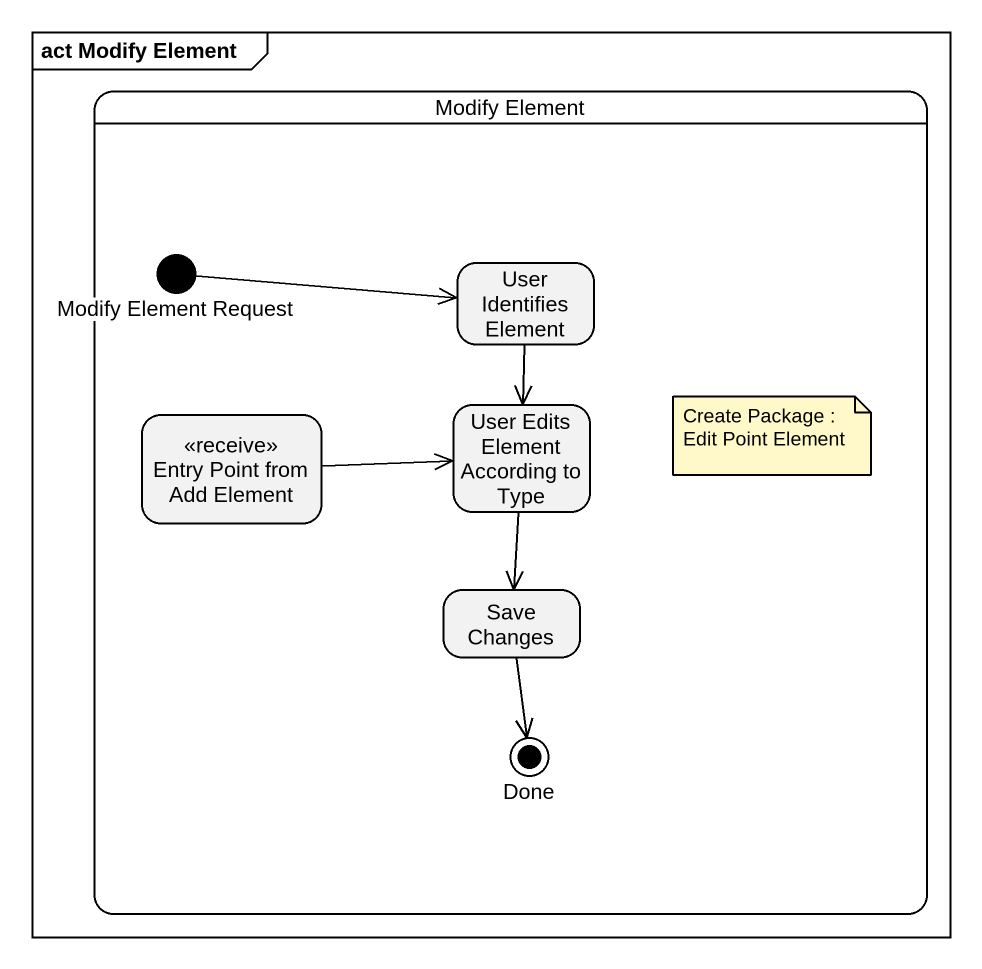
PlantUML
@startuml
mainframe act Modify Element
hide empty description
state "Modify Element" as Modify_Element {
  state "Modify Element Request" as Modify_Element_Request <<start>>
  state "User Identifies Element" as User_Identifies_Element
  state "Entry Point from Add Element" as Entry_Point_from_Add_Element <<receive>>
  state "User Edits Element According to Type" as User_Edits_Element
  state "Save Changes" as Save_Changes
  state Done <<end>>
}
Modify_Element_Request -right-> User_Identifies_Element
User_Identifies_Element --> User_Edits_Element
Entry_Point_from_Add_Element -right-> User_Edits_Element
User_Edits_Element --> Save_Changes
Save_Changes --> Done
note as N1
  Create Package : Edit Point Element
end note
@enduml
